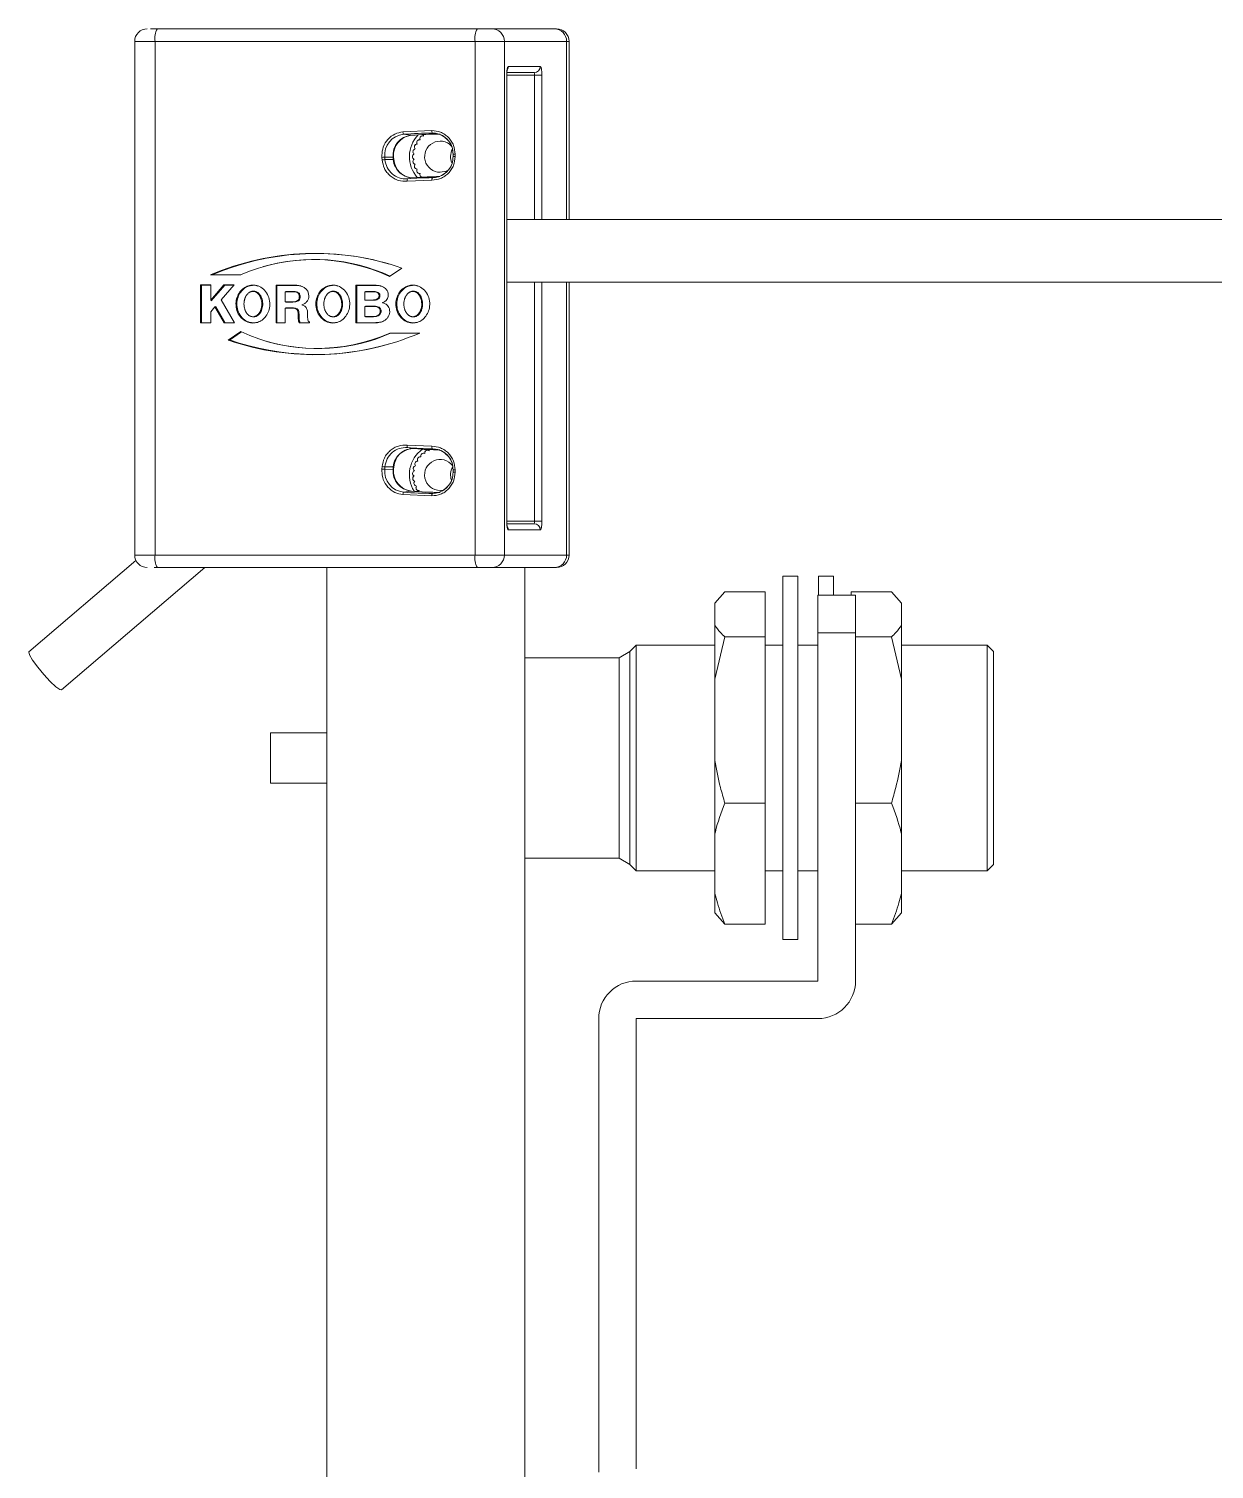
# Model space of a CAD drawing. Header units: millimetres. Extents: x 29 to 2500, y -68 to 1852.
# Drawn here: x 304.3 to 398.9, y 329.9 to 444.9 of the extents above; entities that cross this region are included whole.
import ezdxf

# ---------------------------------------------------------------- set-up
doc = ezdxf.new("R2010")
doc.units = ezdxf.units.MM
doc.header["$LTSCALE"] = 6

msp = doc.modelspace()

# ---------------------------------------------------------------- linework, layer by layer
at = {"color": 7, "linetype": 'Continuous', "lineweight": 18}
for p, q in [((312.727, 443.89), (312.727, 402.89)), ((314.353, 443.89), (312.727, 443.89)), ((314.353, 402.89), (314.353, 443.89)), ((314.353, 443.89), (339.892, 443.89)), ((340.08, 444.89), (314.54, 444.89)), ((342.231, 443.89), (339.892, 443.89)), ((339.892, 443.89), (339.892, 402.89)), ((346.214, 444.89), (341.249, 444.89)), ((342.231, 402.89), (342.231, 443.89)), ((342.231, 443.89), (347.196, 443.89)), ((347.196, 443.89), (347.196, 429.665)), ((347.196, 443.89), (347.4, 443.89)), ((347.4, 429.665), (347.4, 443.89)), ((345.098, 441.89), (342.55, 441.89)), ((342.419, 441.19), (342.419, 405.59)), ((342.428, 441.19), (342.419, 441.19)), ((342.428, 405.59), (342.428, 441.19)), ((342.428, 441.19), (344.644, 441.19)), ((342.434, 441.39), (344.607, 441.39)), ((344.644, 441.19), (345.229, 441.19)), ((344.644, 441.19), (344.644, 429.665)), ((345.229, 429.665), (345.229, 441.19)), ((336.454, 436.771), (334.136, 436.668)), ((334.189, 436.469), (334.778, 436.388)), ((334.815, 436.388), (334.778, 436.388)), ((335.499, 436.036), (335.497, 436.036)), ((335.788, 436.33), (335.786, 436.33)), ((336.491, 436.571), (336.92, 436.511)), ((332.449, 434.794), (332.456, 434.63)), ((332.456, 434.63), (332.473, 434.431)), ((333.349, 434.655), (332.688, 434.648)), ((332.705, 434.448), (332.688, 434.648)), ((333.349, 434.655), (333.366, 434.456)), ((333.387, 434.655), (333.349, 434.655)), ((333.404, 434.456), (333.387, 434.655)), ((335.036, 434.898), (335.034, 434.898)), ((335.116, 435.306), (335.114, 435.306)), ((335.272, 435.69), (335.27, 435.69)), ((335.272, 435.69), (335.27, 435.69)), ((338.14, 434.89), (338.14, 434.69)), ((338.14, 434.89), (338.302, 434.89)), ((338.302, 434.69), (338.14, 434.69)), ((338.302, 434.69), (338.302, 434.89)), ((332.705, 434.448), (333.366, 434.456)), ((333.404, 434.456), (333.366, 434.456)), ((335.036, 434.482), (335.034, 434.482)), ((335.116, 434.074), (335.114, 434.074)), ((335.27, 433.69), (335.272, 433.69)), ((335.272, 433.69), (335.27, 433.69)), ((334.475, 432.721), (336.454, 432.809)), ((335.069, 433.001), (334.494, 432.92)), ((335.499, 433.344), (335.497, 433.344)), ((336.491, 433.009), (336.92, 433.069)), ((498.252, 429.665), (342.428, 429.665)), ((323.015, 425.91), (322.963, 425.895)), ((333.068, 425.124), (334.062, 425.796)), ((318.793, 424.444), (317.987, 424.444)), ((317.987, 424.444), (317.987, 421.41)), ((317.987, 424.444), (318.059, 424.428)), ((318.059, 424.428), (318.059, 421.426)), ((318.793, 424.428), (318.059, 424.428)), ((318.784, 425.244), (318.917, 425.259)), ((318.784, 425.244), (321.174, 425.244)), ((319.853, 424.444), (318.793, 423.23)), ((318.793, 423.23), (318.793, 424.444)), ((319.916, 424.428), (318.833, 423.188)), ((318.917, 425.259), (321.21, 425.259)), ((319.62, 423.253), (320.66, 424.444)), ((320.66, 424.444), (319.853, 424.444)), ((319.853, 424.444), (319.916, 424.428)), ((320.647, 424.428), (319.916, 424.428)), ((325.5, 424.431), (324.007, 424.431)), ((324.007, 424.431), (324.007, 421.414)), ((324.007, 424.431), (324.078, 424.415)), ((325.556, 424.415), (324.078, 424.415)), ((324.078, 424.415), (324.078, 421.43)), ((325.5, 424.431), (325.556, 424.415)), ((331.857, 424.431), (330.377, 424.431)), ((330.377, 424.431), (330.377, 421.413)), ((330.377, 424.431), (330.448, 424.415)), ((331.913, 424.415), (330.448, 424.415)), ((330.448, 424.415), (330.448, 421.428)), ((331.857, 424.431), (331.913, 424.415)), ((342.428, 424.665), (498.252, 424.665)), ((344.644, 424.665), (344.644, 405.59)), ((345.229, 405.59), (345.229, 424.665)), ((347.196, 424.665), (347.196, 402.89)), ((347.4, 402.89), (347.4, 424.665)), ((318.793, 423.23), (318.833, 423.188)), ((320.687, 421.41), (319.62, 423.253)), ((322.065, 423.926), (322.013, 423.911)), ((324.791, 423.922), (324.75, 423.906)), ((324.75, 423.906), (324.75, 423.098)), ((325.354, 423.906), (324.75, 423.906)), ((324.75, 423.098), (325.292, 423.098)), ((324.75, 423.098), (324.791, 423.082)), ((325.41, 423.922), (324.791, 423.922)), ((324.791, 423.082), (325.348, 423.082)), ((325.292, 423.098), (325.348, 423.082)), ((325.41, 423.922), (325.354, 423.906)), ((325.728, 423.193), (325.793, 423.18)), ((325.775, 423.773), (325.842, 423.784)), ((325.87, 423.514), (325.942, 423.514)), ((328.441, 423.926), (328.39, 423.911)), ((331.103, 423.906), (331.144, 423.922)), ((331.68, 423.906), (331.103, 423.906)), ((331.103, 423.906), (331.103, 423.244)), ((331.103, 423.244), (331.703, 423.244)), ((331.144, 423.229), (331.103, 423.244)), ((331.736, 423.922), (331.144, 423.922)), ((331.144, 423.229), (331.76, 423.229)), ((331.736, 423.922), (331.68, 423.906)), ((331.703, 423.244), (331.76, 423.229)), ((332.073, 423.325), (332.137, 423.311)), ((332.083, 423.838), (332.146, 423.851)), ((332.23, 423.577), (332.301, 423.577)), ((334.826, 423.926), (334.774, 423.911)), ((318.793, 422.306), (319.135, 422.697)), ((318.793, 421.41), (318.793, 422.306)), ((319.135, 422.697), (319.193, 422.724)), ((319.135, 422.697), (319.88, 421.41)), ((319.945, 421.426), (319.193, 422.724)), ((322.013, 421.931), (322.065, 421.916)), ((324.75, 422.599), (324.791, 422.615)), ((324.75, 421.414), (324.75, 422.599)), ((324.75, 422.599), (325.193, 422.599)), ((325.249, 422.615), (324.791, 422.615)), ((325.193, 422.599), (325.249, 422.615)), ((325.69, 422.468), (325.758, 422.478)), ((325.775, 422.024), (325.847, 422.024)), ((326.072, 422.862), (326.068, 422.86)), ((328.39, 421.931), (328.441, 421.916)), ((331.144, 422.753), (331.103, 422.737)), ((331.103, 422.737), (331.103, 421.929)), ((331.784, 422.737), (331.103, 422.737)), ((331.103, 421.929), (331.741, 421.929)), ((331.103, 421.929), (331.144, 421.913)), ((331.84, 422.753), (331.144, 422.753)), ((331.741, 421.929), (331.797, 421.913)), ((331.84, 422.753), (331.784, 422.737)), ((332.151, 422.656), (332.215, 422.67)), ((332.17, 422.036), (332.235, 422.023)), ((332.323, 422.377), (332.394, 422.377)), ((332.518, 423.03), (332.518, 423.034)), ((334.774, 421.931), (334.826, 421.916)), ((317.987, 421.41), (318.059, 421.426)), ((317.987, 421.41), (318.793, 421.41)), ((318.793, 421.426), (318.059, 421.426)), ((319.945, 421.426), (319.88, 421.41)), ((319.88, 421.41), (320.687, 421.41)), ((319.945, 421.426), (320.678, 421.426)), ((322.22, 421.892), (322.065, 421.919)), ((324.007, 421.414), (324.078, 421.43)), ((324.007, 421.414), (324.75, 421.414)), ((324.75, 421.43), (324.078, 421.43)), ((325.794, 421.658), (325.866, 421.66)), ((325.851, 421.414), (326.693, 421.414)), ((326.693, 421.43), (325.918, 421.43)), ((326.693, 421.414), (326.693, 421.492)), ((328.596, 421.892), (328.442, 421.919)), ((330.377, 421.413), (330.448, 421.428)), ((330.377, 421.413), (331.629, 421.413)), ((331.685, 421.428), (330.448, 421.428)), ((331.144, 421.913), (331.797, 421.913)), ((331.685, 421.428), (331.629, 421.413)), ((321.196, 420.72), (320.202, 420.047)), ((320.202, 420.047), (320.293, 420.052)), ((321.246, 420.697), (320.293, 420.052)), ((323.24, 419.953), (323.292, 419.938)), ((335.48, 420.61), (333.09, 420.608)), ((333.149, 420.592), (333.09, 420.608)), ((335.443, 420.594), (333.149, 420.592)), ((336.454, 411.571), (334.475, 411.659)), ((334.494, 411.46), (335.069, 411.379)), ((335.571, 410.72), (335.569, 410.72)), ((335.874, 410.998), (335.873, 410.998)), ((336.225, 411.211), (336.224, 411.211)), ((336.92, 411.311), (336.491, 411.371)), ((332.456, 409.75), (332.449, 409.586)), ((332.473, 409.949), (332.456, 409.75)), ((332.688, 409.733), (332.705, 409.932)), ((332.688, 409.733), (333.349, 409.726)), ((333.366, 409.925), (332.705, 409.932)), ((333.349, 409.726), (333.366, 409.925)), ((333.387, 409.726), (333.349, 409.726)), ((333.404, 409.925), (333.366, 409.925)), ((333.387, 409.726), (333.404, 409.925)), ((335.05, 409.609), (335.048, 409.609)), ((335.15, 410.012), (335.149, 410.012)), ((335.326, 410.387), (335.324, 410.387)), ((338.14, 409.69), (338.14, 409.49)), ((338.14, 409.69), (338.302, 409.69)), ((338.14, 409.49), (338.302, 409.49)), ((338.302, 409.49), (338.302, 409.69)), ((335.028, 409.193), (335.027, 409.193)), ((335.087, 408.782), (335.085, 408.782)), ((335.223, 408.39), (335.221, 408.39)), ((334.136, 407.712), (336.454, 407.609)), ((334.189, 407.911), (334.778, 407.992)), ((334.815, 407.992), (334.778, 407.992)), ((335.432, 408.032), (335.43, 408.032)), ((336.491, 407.809), (336.92, 407.869)), ((337.11, 408.04), (337.374, 408.069)), ((342.419, 405.59), (342.428, 405.59)), ((344.644, 405.59), (342.428, 405.59)), ((344.607, 405.39), (342.434, 405.39)), ((342.55, 404.89), (345.098, 404.89)), ((344.644, 405.59), (345.229, 405.59)), ((312.824, 402.46), (304.292, 395.172)), ((312.727, 402.89), (314.353, 402.89)), ((339.892, 402.89), (314.353, 402.89)), ((339.892, 402.89), (342.231, 402.89)), ((347.196, 402.89), (342.231, 402.89)), ((347.4, 402.89), (347.196, 402.89)), ((306.89, 392.13), (318.315, 401.89)), ((314.289, 401.89), (314.54, 401.89)), ((340.08, 401.89), (314.54, 401.89)), ((328.058, 401.89), (328.058, 328.243)), ((346.214, 401.89), (341.249, 401.89)), ((343.858, 329.255), (343.858, 401.89)), ((346.399, 401.89), (346.214, 401.89)), ((365.661, 401.19), (364.461, 401.19)), ((364.461, 401.19), (364.461, 372.19)), ((365.661, 401.19), (365.661, 372.19)), ((368.491, 401.19), (367.291, 401.19)), ((367.291, 401.19), (367.291, 399.69)), ((368.491, 401.19), (368.491, 399.69)), ((359.033, 399.038), (359.825, 399.956)), ((359.033, 399.038), (359.033, 397.276)), ((363.033, 399.956), (359.825, 399.956)), ((363.033, 399.956), (363.033, 396.358)), ((367.258, 396.69), (367.258, 399.69)), ((367.258, 399.69), (370.258, 399.69)), ((369.92, 399.956), (373.127, 399.956)), ((369.92, 399.956), (369.92, 399.69)), ((370.258, 399.69), (370.258, 396.69)), ((373.92, 399.038), (373.127, 399.956)), ((373.92, 399.038), (373.92, 397.276)), ((359.033, 397.276), (359.033, 392.972)), ((367.258, 396.69), (367.258, 368.89)), ((370.258, 396.69), (367.258, 396.69)), ((370.258, 396.69), (370.258, 368.89)), ((373.92, 397.276), (373.92, 392.972)), ((352.758, 395.69), (352.258, 395.19)), ((359.033, 395.69), (352.758, 395.69)), ((352.758, 395.69), (352.758, 377.69)), ((359.033, 392.972), (359.825, 396.358)), ((363.033, 396.358), (359.825, 396.358)), ((363.033, 396.358), (363.033, 383.092)), ((364.461, 395.69), (363.033, 395.69)), ((367.258, 395.69), (365.661, 395.69)), ((370.258, 396.358), (373.127, 396.358)), ((373.92, 392.972), (373.127, 396.358)), ((380.758, 395.69), (373.92, 395.69)), ((381.258, 395.19), (380.758, 395.69)), ((380.758, 395.69), (380.758, 377.69)), ((351.392, 394.69), (343.858, 394.69)), ((352.258, 395.19), (351.392, 394.69)), ((351.392, 394.69), (351.392, 378.69)), ((352.258, 395.19), (352.258, 378.19)), ((381.258, 395.19), (381.258, 378.19)), ((359.033, 392.972), (359.033, 386.478)), ((373.92, 392.972), (373.92, 386.478)), ((328.058, 388.69), (323.58, 388.69)), ((323.58, 388.69), (323.58, 384.69)), ((359.033, 386.478), (359.033, 380.624)), ((373.92, 386.478), (373.92, 380.624)), ((323.58, 384.69), (328.058, 384.69)), ((363.033, 383.092), (359.825, 383.092)), ((363.033, 383.092), (363.033, 373.424)), ((370.258, 383.092), (373.127, 383.092)), ((359.033, 380.624), (359.033, 375.892)), ((373.92, 380.624), (373.92, 375.892)), ((343.858, 378.69), (351.392, 378.69)), ((351.392, 378.69), (352.258, 378.19)), ((352.258, 378.19), (352.758, 377.69)), ((352.758, 377.69), (359.033, 377.69)), ((363.033, 377.69), (364.461, 377.69)), ((365.661, 377.69), (367.258, 377.69)), ((373.92, 377.69), (380.758, 377.69)), ((380.758, 377.69), (381.258, 378.19)), ((359.033, 375.892), (359.033, 374.342)), ((373.92, 375.892), (373.92, 374.342)), ((359.033, 374.342), (359.825, 373.424)), ((373.92, 374.342), (373.127, 373.424)), ((363.033, 373.424), (359.825, 373.424)), ((370.258, 373.424), (373.127, 373.424)), ((364.461, 372.19), (365.661, 372.19)), ((367.258, 368.89), (352.758, 368.89)), ((349.758, 365.89), (349.758, 329.676)), ((352.758, 365.89), (367.258, 365.89)), ((352.758, 329.959), (352.758, 365.89))]:
    msp.add_line(p, q, dxfattribs=at)
at = {"color": 7, "linetype": 'Continuous', "lineweight": 18, "flags": 128}
for points in [[(335.797, 436.457), (335.783, 436.396), (335.786, 436.33)], [(335.799, 436.457), (335.785, 436.396), (335.788, 436.33)], [(337.11, 433.44), (337.58, 433.535), (337.785, 433.646)], [(336.249, 411.305), (336.236, 411.276), (336.224, 411.211)], [(336.251, 411.305), (336.238, 411.276), (336.225, 411.211)], [(335.43, 408.032), (335.411, 407.969), (335.409, 407.946)], [(335.432, 408.032), (335.413, 407.969), (335.411, 407.946)], [(304.292, 395.172), (304.278, 395.151), (304.336, 394.918), (304.584, 394.493), (304.986, 393.939), (305.48, 393.341), (305.99, 392.79), (306.44, 392.371), (306.761, 392.146), (306.89, 392.13)]]:
    msp.add_lwpolyline(points, dxfattribs=at)
at = {"color": 7, "linetype": 'Continuous', "lineweight": 18}
for centre, radius, start, end in [((313.727, 443.89), 1, 90, 180), ((315.828, 444.131), 1.495, 149.48992, 189.2883), ((341.367, 444.131), 1.495, 149.48992, 189.2883), ((341.24, 443.899), 0.991, 359.49284, 89.4837), ((346.205, 443.899), 0.991, 359.49284, 89.4837), ((346.4, 443.89), 1, 0, 90), ((342.043, 441.89), 0.507, 329.30754, 0.03296), ((344.602, 441.886), 0.496, 270.5163, 0.50716), ((344.349, 441.238), 0.299, 350.7117, 30.51008), ((334.353, 434.805), 1.673, 95.62679, 185.37957), ((334.934, 434.804), 1.592, 95.62679, 185.37957), ((334.972, 434.804), 1.592, 95.62679, 185.37957), ((334.467, 436.651), 0.332, 176.93988, 213.18707), ((336.491, 410.63), 25.941, 90.00014, 95.08986), ((337.183, 434.69), 2.531, 136.58193, 221.30764), ((337.072, 410.628), 25.863, 90.00014, 95.08986), ((337.11, 410.628), 25.863, 90.00014, 95.08986), ((335.457, 435.815), 0.224, 79.51657, 213.92578), ((335.459, 435.815), 0.225, 90.8036, 213.82123), ((335.703, 436.123), 0.223, 67.98663, 203.03684), ((335.707, 436.122), 0.225, 90.83017, 202.64031), ((337.11, 434.683), 1.243, 43.14002, 269.99732), ((336.765, 436.725), 0.314, 171.48456, 209.20077), ((336.479, 434.914), 1.657, 19.66621, 89.61195), ((332.988, 429.096), 5.559, 93.09328, 95.49253), ((335.124, 434.69), 0.226, 113.30924, 246.69076), ((335.126, 434.69), 0.226, 113.30924, 246.69076), ((335.162, 435.085), 0.226, 102.19032, 235.69815), ((335.164, 435.085), 0.226, 102.19032, 235.69815), ((335.274, 435.465), 0.225, 90.92551, 224.79366), ((335.276, 435.465), 0.225, 90.92551, 224.79366), ((339.208, 434.69), 1.269, 152.75407, 203.54469), ((333.005, 428.897), 5.559, 93.09328, 95.49253), ((334.361, 434.575), 1.661, 184.38029, 274.61022), ((334.942, 434.576), 1.58, 184.38029, 274.61022), ((334.981, 434.577), 1.582, 184.40856, 269.57107), ((335.162, 434.295), 0.226, 124.30185, 257.80968), ((335.164, 434.295), 0.226, 124.30185, 257.80968), ((335.274, 433.916), 0.225, 135.20634, 269.07449), ((335.276, 433.916), 0.225, 135.20634, 269.07449), ((335.457, 433.565), 0.224, 146.07422, 280.48343), ((335.459, 433.565), 0.225, 146.17877, 269.1964), ((336.483, 434.661), 1.653, 270.27704, 339.37184), ((334.766, 432.793), 0.299, 154.92702, 193.96302), ((336.491, 410.506), 22.503, 90.00014, 95.08986), ((337.072, 410.509), 22.582, 90.00014, 95.08986), ((335.706, 433.258), 0.226, 157.48958, 251.23398), ((335.708, 433.258), 0.226, 157.49018, 251.15181), ((336.765, 432.855), 0.314, 150.79923, 188.51544), ((327.133, 405.891), 21.077, 70.80723, 113.33535), ((327.189, 405.892), 21.06, 73.77489, 113.12849), ((326.99, 412.051), 14.418, 65.0635, 113.78712), ((327.046, 412.056), 14.429, 65.0931, 106.22308), ((327.119, 439.957), 21.077, 250.84374, 293.3718), ((327.174, 439.949), 21.053, 250.92392, 286.22873), ((327.266, 433.797), 14.418, 245.09997, 293.82362), ((327.323, 433.794), 14.43, 253.77952, 293.81301), ((334.766, 411.587), 0.299, 166.03698, 205.07298), ((334.361, 409.805), 1.661, 85.38978, 175.61971), ((334.942, 409.804), 1.58, 85.38978, 175.61971), ((334.981, 409.803), 1.582, 90.42893, 175.59144), ((336.491, 433.875), 22.503, 264.91014, 269.99986), ((337.177, 409.289), 2.526, 126.00828, 211.35893), ((337.072, 433.872), 22.582, 264.91014, 269.99986), ((335.516, 410.502), 0.224, 76.44317, 211.01786), ((335.519, 410.502), 0.225, 90.75713, 210.88765), ((335.778, 410.797), 0.223, 64.88727, 200.11361), ((335.782, 410.796), 0.225, 90.78152, 199.69964), ((337.108, 409.282), 1.242, 36.10299, 270.07275), ((336.091, 411.033), 0.221, 53.26557, 189.11967), ((336.095, 411.032), 0.224, 90.59102, 188.68988), ((336.765, 411.525), 0.314, 171.48456, 209.20077), ((336.479, 409.714), 1.657, 19.66621, 89.61195), ((332.988, 415.284), 5.559, 264.50747, 266.90672), ((333.005, 415.483), 5.559, 264.50747, 266.90672), ((334.353, 409.576), 1.673, 174.62043, 264.37321), ((334.934, 409.576), 1.592, 174.62043, 264.37321), ((334.972, 409.576), 1.592, 174.62043, 264.37321), ((335.127, 409.396), 0.226, 110.34889, 243.73956), ((335.129, 409.396), 0.226, 110.34889, 243.73956), ((335.185, 409.789), 0.226, 99.19202, 232.77492), ((335.187, 409.789), 0.226, 99.19202, 232.77492), ((335.316, 410.162), 0.225, 87.88758, 221.88566), ((335.318, 410.162), 0.225, 90.91807, 221.85715), ((339.208, 409.29), 1.269, 150.4028, 199.26564), ((335.144, 409), 0.226, 121.37225, 254.82194), ((335.146, 409), 0.226, 121.37225, 254.82194), ((335.237, 408.615), 0.226, 132.2957, 266.04699), ((335.239, 408.615), 0.226, 132.2957, 266.04699), ((335.401, 408.255), 0.225, 143.16783, 277.41879), ((335.404, 408.255), 0.225, 143.24527, 269.15214), ((336.483, 409.461), 1.653, 270.27704, 339.37184), ((334.467, 407.73), 0.332, 146.81293, 183.06012), ((336.491, 433.75), 25.941, 264.91014, 269.99986), ((337.072, 433.753), 25.863, 264.91014, 269.99986), ((337.11, 433.753), 25.863, 264.91014, 269.99986), ((336.765, 407.655), 0.314, 150.79923, 188.51544), ((342.043, 404.89), 0.507, 359.96772, 30.28586), ((344.349, 405.542), 0.299, 329.48992, 9.2883), ((344.602, 404.895), 0.496, 359.49284, 89.4837), ((313.727, 402.89), 1, 180, 270), ((315.828, 402.649), 1.495, 170.7117, 210.51008), ((341.367, 402.649), 1.495, 170.7117, 210.51008), ((341.24, 402.881), 0.991, 270.5163, 0.50716), ((346.205, 402.881), 0.991, 270.5163, 0.50716), ((346.4, 402.89), 1, 270, 0), ((352.758, 365.89), 3, 90, 180), ((367.258, 368.89), 3, 270, 0)]:
    msp.add_arc(centre, radius, start, end, dxfattribs=at)
for points, knots in [([(314.54, 444.89), (314.42, 444.89), (314.235, 444.89), (314.064, 444.89), (314.012, 444.89), (314.002, 444.89)], [0, 0, 0, 0, 0.6002193, 0.9263634, 1, 1, 1, 1]), ([(341.249, 444.89), (341.212, 444.89), (341.156, 444.89), (340.99, 444.89), (340.833, 444.89), (340.653, 444.89), (340.4, 444.89), (340.206, 444.89), (340.08, 444.89)], [0, 0, 0, 0, 0.239443, 0.3695502, 0.4999998, 0.6301073, 0.760557, 1, 1, 1, 1]), ([(346.396, 444.89), (346.397, 444.89), (346.457, 444.89), (346.334, 444.89), (346.214, 444.89)], [0, 0, 0, 0, 0.0215584, 1, 1, 1, 1]), ([(342.55, 441.89), (342.533, 441.881), (342.508, 441.866), (342.477, 441.779), (342.457, 441.689), (342.44, 441.577), (342.423, 441.414), (342.421, 441.278), (342.419, 441.19)], [0, 0, 0, 0, 0.239443, 0.3694769, 0.4999998, 0.6300339, 0.760557, 1, 1, 1, 1]), ([(342.428, 441.19), (342.429, 441.257), (342.43, 441.349), (342.44, 441.465), (342.449, 441.542), (342.459, 441.604), (342.467, 441.638), (342.468, 441.64), (342.468, 441.64)], [0, 0, 0, 0, 0.3164779, 0.4363052, 0.61533, 0.775385, 0.9155727, 1, 1, 1, 1]), ([(345.229, 441.19), (345.227, 441.278), (345.224, 441.414), (345.208, 441.577), (345.191, 441.688), (345.17, 441.779), (345.14, 441.866), (345.114, 441.881), (345.098, 441.89)], [0, 0, 0, 0, 0.239443, 0.3694769, 0.4999998, 0.6300339, 0.760557, 1, 1, 1, 1]), ([(334.136, 436.668), (333.918, 436.625), (333.467, 436.536), (332.904, 436.094), (332.52, 435.484), (332.472, 435.019), (332.449, 434.794)], [0, 0, 0, 0, 0.2412019, 0.5, 0.7587981, 1, 1, 1, 1]), ([(338.302, 434.89), (338.277, 435.127), (338.239, 435.492), (338.009, 435.93), (337.77, 436.23), (337.476, 436.473), (337.045, 436.707), (336.687, 436.746), (336.454, 436.771)], [0, 0, 0, 0, 0.2394429, 0.3696305, 0.4999999, 0.6301875, 0.7605571, 1, 1, 1, 1]), ([(336.908, 436.517), (337.081, 436.457), (337.378, 436.354), (337.594, 436.122), (337.684, 436.025)], [0, 0, 0, 0, 0.5801822, 1, 1, 1, 1]), ([(337.684, 436.025), (337.722, 435.992), (337.896, 435.838), (338.085, 435.441), (338.127, 435.074), (338.148, 434.89)], [0, 0, 0, 0, 0.1213264, 0.559595, 1, 1, 1, 1]), ([(336.454, 432.809), (336.687, 432.834), (337.045, 432.873), (337.476, 433.107), (337.77, 433.35), (338.009, 433.65), (338.239, 434.088), (338.277, 434.454), (338.302, 434.69)], [0, 0, 0, 0, 0.23944295, 0.36963045, 0.49999992, 0.6301875, 0.76055705, 1, 1, 1, 1]), ([(338.148, 434.69), (338.127, 434.506), (338.085, 434.138), (337.888, 433.732), (337.703, 433.57), (337.655, 433.528)], [0, 0, 0, 0, 0.426743, 0.8514159, 1, 1, 1, 1]), ([(332.473, 434.431), (332.518, 434.198), (332.587, 433.837), (332.854, 433.421), (333.118, 433.144), (333.431, 432.928), (333.88, 432.733), (334.241, 432.725), (334.475, 432.721)], [0, 0, 0, 0, 0.2394429, 0.3696305, 0.4999999, 0.6301875, 0.7605571, 1, 1, 1, 1]), ([(337.655, 433.528), (337.574, 433.441), (337.367, 433.22), (337.081, 433.123), (336.908, 433.063)], [0, 0, 0, 0, 0.393998, 1, 1, 1, 1]), ([(322.163, 424.434), (322.044, 424.424), (321.785, 424.401), (321.418, 424.21), (321.099, 423.894), (320.875, 423.463), (320.784, 422.946), (320.862, 422.399), (321.118, 421.908), (321.509, 421.56), (321.884, 421.425), (322.22, 421.399), (322.542, 421.447), (322.909, 421.631), (323.227, 421.948), (323.452, 422.379), (323.543, 422.896), (323.464, 423.443), (323.209, 423.934), (322.818, 424.281), (322.443, 424.421), (322.226, 424.431), (322.163, 424.434)], [0, 0, 0, 0, 0.0403175, 0.0871001, 0.1358266, 0.1886335, 0.2462467, 0.3074118, 0.3688194, 0.4266382, 0.4789437, 0.5, 0.5403175, 0.5871001, 0.6358266, 0.6886335, 0.7462467, 0.8074118, 0.8688194, 0.9266382, 0.9789437, 1, 1, 1, 1]), ([(322.22, 424.419), (322.1, 424.408), (321.843, 424.385), (321.48, 424.194), (321.166, 423.881), (320.945, 423.454), (320.856, 422.941), (320.935, 422.4), (321.189, 421.915), (321.577, 421.571), (321.947, 421.441), (322.275, 421.413), (322.446, 421.45), (322.559, 421.475)], [0, 0, 0, 0, 0.0756368, 0.1622962, 0.252662, 0.3506889, 0.457716, 0.5713723, 0.6854242, 0.7926884, 0.8895978, 0.9275419, 1, 1, 1, 1]), ([(322.552, 424.351), (322.502, 424.372), (322.396, 424.417), (322.28, 424.418), (322.22, 424.419)], [0, 0, 0, 0, 0.4751291, 1, 1, 1, 1]), ([(326.418, 424.105), (326.346, 424.169), (326.177, 424.319), (325.847, 424.416), (325.61, 424.426), (325.5, 424.431)], [0, 0, 0, 0, 0.2873174, 0.6678217, 1, 1, 1, 1]), ([(326.051, 424.332), (325.996, 424.353), (325.838, 424.414), (325.667, 424.415), (325.556, 424.415)], [0, 0, 0, 0, 0.3477168, 1, 1, 1, 1]), ([(328.54, 424.434), (328.42, 424.423), (328.162, 424.401), (327.795, 424.209), (327.476, 423.894), (327.252, 423.463), (327.161, 422.946), (327.239, 422.399), (327.494, 421.908), (327.885, 421.56), (328.261, 421.425), (328.597, 421.399), (328.919, 421.447), (329.286, 421.631), (329.604, 421.949), (329.828, 422.379), (329.919, 422.896), (329.841, 423.443), (329.586, 423.934), (329.195, 424.28), (328.82, 424.421), (328.602, 424.431), (328.54, 424.434)], [0, 0, 0, 0, 0.04031861, 0.08711646, 0.13585367, 0.18866305, 0.24626792, 0.3074156, 0.36880381, 0.42661219, 0.47892131, 0.5, 0.54031861, 0.58711646, 0.63585367, 0.68866305, 0.74626792, 0.8074156, 0.86880381, 0.92661219, 0.97892131, 1, 1, 1, 1]), ([(328.596, 424.418), (328.477, 424.408), (328.22, 424.385), (327.856, 424.194), (327.542, 423.881), (327.321, 423.453), (327.233, 422.941), (327.312, 422.399), (327.566, 421.915), (327.954, 421.571), (328.323, 421.441), (328.651, 421.413), (328.823, 421.45), (328.936, 421.475)], [0, 0, 0, 0, 0.0756373, 0.1623231, 0.2527069, 0.350736, 0.4577448, 0.5713658, 0.685379, 0.7926214, 0.8895357, 0.9275212, 1, 1, 1, 1]), ([(328.929, 424.35), (328.879, 424.372), (328.772, 424.417), (328.657, 424.418), (328.596, 424.418)], [0, 0, 0, 0, 0.47470914, 1, 1, 1, 1]), ([(332.736, 424.161), (332.683, 424.204), (332.573, 424.291), (332.278, 424.408), (332.031, 424.422), (331.857, 424.431)], [0, 0, 0, 0, 0.2141315, 0.4463078, 1, 1, 1, 1]), ([(332.412, 424.336), (332.327, 424.363), (332.165, 424.414), (331.995, 424.415), (331.913, 424.415)], [0, 0, 0, 0, 0.5224014, 1, 1, 1, 1]), ([(334.925, 424.434), (334.805, 424.424), (334.546, 424.401), (334.179, 424.21), (333.861, 423.894), (333.637, 423.463), (333.546, 422.946), (333.624, 422.399), (333.879, 421.908), (334.27, 421.56), (334.645, 421.425), (334.982, 421.399), (335.303, 421.447), (335.67, 421.631), (335.989, 421.948), (336.213, 422.379), (336.304, 422.896), (336.226, 423.443), (335.97, 423.934), (335.579, 424.28), (335.204, 424.421), (334.987, 424.431), (334.925, 424.434)], [0, 0, 0, 0, 0.0403201, 0.0871028, 0.1358295, 0.1886366, 0.2462501, 0.3074153, 0.3688227, 0.4266413, 0.4789465, 0.5, 0.5403201, 0.5871028, 0.6358295, 0.6886366, 0.7462501, 0.8074153, 0.8688227, 0.9266413, 0.9789465, 1, 1, 1, 1]), ([(334.981, 424.419), (334.861, 424.408), (334.604, 424.385), (334.241, 424.194), (333.927, 423.881), (333.706, 423.454), (333.617, 422.941), (333.696, 422.4), (333.951, 421.915), (334.339, 421.571), (334.708, 421.441), (335.036, 421.413), (335.208, 421.45), (335.32, 421.475)], [0, 0, 0, 0, 0.0756418, 0.1623012, 0.2526674, 0.3506948, 0.4577223, 0.5713789, 0.6854306, 0.7926944, 0.8896032, 0.927542, 1, 1, 1, 1]), ([(335.314, 424.351), (335.263, 424.372), (335.157, 424.417), (335.041, 424.418), (334.981, 424.419)], [0, 0, 0, 0, 0.4752031, 1, 1, 1, 1]), ([(322.163, 421.908), (322.149, 421.908), (322.105, 421.909), (322.047, 421.92), (321.978, 421.941), (321.912, 421.971), (321.838, 422.018), (321.782, 422.064), (321.731, 422.116), (321.683, 422.171), (321.641, 422.231), (321.611, 422.281), (321.583, 422.333), (321.559, 422.386), (321.537, 422.44), (321.522, 422.482), (321.495, 422.565), (321.445, 422.791), (321.446, 423.045), (321.489, 423.246), (321.504, 423.301), (321.515, 423.34), (321.528, 423.378), (321.545, 423.424), (321.564, 423.469), (321.585, 423.512), (321.616, 423.569), (321.65, 423.624), (321.698, 423.689), (321.751, 423.75), (321.812, 423.804), (321.877, 423.85), (321.933, 423.882), (322.005, 423.91), (322.062, 423.925), (322.119, 423.933), (322.178, 423.936), (322.252, 423.929), (322.339, 423.906), (322.42, 423.869), (322.483, 423.828), (322.541, 423.782), (322.594, 423.73), (322.652, 423.661), (322.694, 423.598), (322.724, 423.547), (322.744, 423.507), (322.763, 423.466), (322.781, 423.425), (322.797, 423.383), (322.826, 423.297), (322.881, 423.071), (322.882, 422.809), (322.839, 422.599), (322.819, 422.524), (322.801, 422.469), (322.78, 422.415), (322.761, 422.371), (322.74, 422.328), (322.718, 422.285), (322.678, 422.219), (322.633, 422.157), (322.581, 422.1), (322.526, 422.047), (322.466, 422.002), (322.4, 421.965), (322.338, 421.937), (322.259, 421.913), (322.196, 421.91), (322.163, 421.908)], [0, 0, 0, 0, 0.0082171, 0.0243031, 0.0323243, 0.0484006, 0.0644698, 0.0805305, 0.0885485, 0.1046005, 0.1206487, 0.1286654, 0.1366819, 0.1527241, 0.1607403, 0.1687564, 0.1767724, 0.2089061, 0.2947675, 0.3125144, 0.3213836, 0.3258176, 0.3346869, 0.3435564, 0.3524259, 0.3612956, 0.3701655, 0.387922, 0.3967928, 0.4145574, 0.4323295, 0.4412028, 0.4589924, 0.4678678, 0.4837186, 0.4918401, 0.5000218, 0.5165035, 0.5329794, 0.5494478, 0.5659082, 0.5741216, 0.5905692, 0.6070112, 0.6234492, 0.6316604, 0.6398714, 0.6480823, 0.6562931, 0.6645038, 0.6727144, 0.7056335, 0.7913858, 0.8125116, 0.8230675, 0.8336236, 0.8441798, 0.8547363, 0.8600134, 0.8705704, 0.8811279, 0.9022762, 0.9128358, 0.9233963, 0.9441664, 0.9545284, 0.9648916, 0.982164, 1, 1, 1, 1]), ([(322.067, 423.921), (322.081, 423.927), (322.129, 423.949), (322.244, 423.954), (322.4, 423.929), (322.585, 423.826), (322.77, 423.626), (322.921, 423.288), (322.969, 422.853), (322.885, 422.439), (322.713, 422.141), (322.526, 421.974), (322.357, 421.901), (322.256, 421.894), (322.22, 421.892)], [0, 0, 0, 0, 0.0163914, 0.0541605, 0.1162712, 0.1786133, 0.2689256, 0.3922424, 0.5493971, 0.70746, 0.8144482, 0.895703, 0.9622309, 1, 1, 1, 1]), ([(325.728, 423.193), (325.673, 423.167), (325.578, 423.12), (325.427, 423.102), (325.337, 423.099), (325.292, 423.098)], [0, 0, 0, 0, 0.4021051, 0.6989315, 1, 1, 1, 1]), ([(325.348, 423.082), (325.407, 423.084), (325.512, 423.087), (325.666, 423.113), (325.75, 423.158), (325.793, 423.18)], [0, 0, 0, 0, 0.38535546, 0.68586521, 1, 1, 1, 1]), ([(325.354, 423.906), (325.407, 423.904), (325.525, 423.9), (325.676, 423.857), (325.751, 423.794), (325.775, 423.773)], [0, 0, 0, 0, 0.3540099, 0.7905717, 1, 1, 1, 1]), ([(325.842, 423.784), (325.805, 423.814), (325.714, 423.885), (325.558, 423.917), (325.451, 423.921), (325.41, 423.922)], [0, 0, 0, 0, 0.3052267, 0.7317411, 1, 1, 1, 1]), ([(325.87, 423.514), (325.867, 423.462), (325.862, 423.383), (325.816, 423.278), (325.769, 423.224), (325.735, 423.199), (325.728, 423.193)], [0, 0, 0, 0, 0.4197025, 0.6476643, 0.9278359, 1, 1, 1, 1]), ([(325.775, 423.773), (325.792, 423.752), (325.834, 423.702), (325.865, 423.61), (325.869, 423.543), (325.87, 423.514)], [0, 0, 0, 0, 0.2874356, 0.6876503, 1, 1, 1, 1]), ([(325.793, 423.18), (325.821, 423.204), (325.876, 423.251), (325.932, 423.369), (325.938, 423.46), (325.942, 423.514)], [0, 0, 0, 0, 0.28861, 0.5770982, 1, 1, 1, 1]), ([(325.942, 423.514), (325.941, 423.541), (325.937, 423.611), (325.906, 423.707), (325.86, 423.762), (325.842, 423.784)], [0, 0, 0, 0, 0.2744588, 0.7117459, 1, 1, 1, 1]), ([(326.068, 422.86), (326.114, 422.876), (326.24, 422.917), (326.383, 423.015), (326.459, 423.107), (326.48, 423.133)], [0, 0, 0, 0, 0.2889427, 0.800729, 1, 1, 1, 1]), ([(326.627, 423.579), (326.619, 423.664), (326.603, 423.834), (326.504, 424.006), (326.434, 424.087), (326.418, 424.105)], [0, 0, 0, 0, 0.4408623, 0.8749338, 1, 1, 1, 1]), ([(326.48, 423.133), (326.523, 423.201), (326.61, 423.336), (326.621, 423.497), (326.627, 423.579)], [0, 0, 0, 0, 0.4972742, 1, 1, 1, 1]), ([(328.54, 421.908), (328.525, 421.908), (328.482, 421.909), (328.424, 421.92), (328.355, 421.941), (328.288, 421.971), (328.215, 422.018), (328.159, 422.064), (328.107, 422.116), (328.06, 422.171), (328.018, 422.231), (327.988, 422.281), (327.96, 422.333), (327.935, 422.386), (327.914, 422.44), (327.899, 422.481), (327.872, 422.565), (327.821, 422.791), (327.823, 423.045), (327.866, 423.246), (327.88, 423.301), (327.892, 423.34), (327.905, 423.378), (327.922, 423.424), (327.941, 423.468), (327.962, 423.512), (327.992, 423.569), (328.027, 423.624), (328.075, 423.689), (328.128, 423.75), (328.188, 423.803), (328.254, 423.85), (328.31, 423.882), (328.381, 423.91), (328.439, 423.925), (328.496, 423.933), (328.555, 423.936), (328.629, 423.929), (328.715, 423.906), (328.797, 423.869), (328.859, 423.828), (328.917, 423.781), (328.971, 423.729), (329.028, 423.66), (329.07, 423.598), (329.1, 423.546), (329.121, 423.507), (329.14, 423.466), (329.158, 423.425), (329.174, 423.383), (329.203, 423.297), (329.257, 423.071), (329.259, 422.809), (329.216, 422.599), (329.195, 422.524), (329.177, 422.469), (329.157, 422.415), (329.138, 422.371), (329.117, 422.327), (329.094, 422.285), (329.055, 422.219), (329.009, 422.157), (328.958, 422.1), (328.903, 422.047), (328.842, 422.001), (328.777, 421.965), (328.714, 421.937), (328.635, 421.913), (328.572, 421.91), (328.54, 421.908)], [0, 0, 0, 0, 0.0082171, 0.0243031, 0.0323243, 0.0484006, 0.0644698, 0.0805305, 0.0885485, 0.1046005, 0.1206487, 0.1286654, 0.1366819, 0.1527241, 0.1607403, 0.1687564, 0.1767724, 0.2089061, 0.2947675, 0.3125144, 0.3213836, 0.3258176, 0.3346869, 0.3435564, 0.3524259, 0.3612956, 0.3701655, 0.387922, 0.3967928, 0.4145574, 0.4323295, 0.4412028, 0.4589924, 0.4678678, 0.4837186, 0.4918401, 0.5000218, 0.5165035, 0.5329794, 0.5494478, 0.5659082, 0.5741216, 0.5905692, 0.6070112, 0.6234492, 0.6316604, 0.6398714, 0.6480823, 0.6562931, 0.6645038, 0.6727144, 0.7056335, 0.7913858, 0.8125116, 0.8230675, 0.8336236, 0.8441798, 0.8547363, 0.8600134, 0.8705704, 0.8811279, 0.9022762, 0.9128358, 0.9233963, 0.9441664, 0.9545284, 0.9648916, 0.982164, 1, 1, 1, 1]), ([(328.444, 423.921), (328.458, 423.927), (328.506, 423.949), (328.621, 423.954), (328.777, 423.929), (328.962, 423.826), (329.147, 423.625), (329.298, 423.288), (329.346, 422.853), (329.261, 422.439), (329.09, 422.141), (328.903, 421.974), (328.733, 421.901), (328.633, 421.894), (328.596, 421.892)], [0, 0, 0, 0, 0.0163914, 0.0541605, 0.1162712, 0.1786133, 0.2689256, 0.3922424, 0.5493971, 0.70746, 0.8144482, 0.895703, 0.9622309, 1, 1, 1, 1]), ([(331.68, 423.906), (331.76, 423.906), (331.898, 423.905), (332.028, 423.858), (332.083, 423.838)], [0, 0, 0, 0, 0.5807263, 1, 1, 1, 1]), ([(332.073, 423.325), (332.047, 423.311), (331.983, 423.279), (331.858, 423.25), (331.76, 423.246), (331.703, 423.244)], [0, 0, 0, 0, 0.232801, 0.5547236, 1, 1, 1, 1]), ([(332.146, 423.851), (332.094, 423.871), (332.002, 423.906), (331.862, 423.92), (331.778, 423.921), (331.736, 423.922)], [0, 0, 0, 0, 0.3966509, 0.6969654, 1, 1, 1, 1]), ([(331.76, 423.229), (331.823, 423.231), (331.919, 423.235), (332.046, 423.266), (332.107, 423.296), (332.137, 423.311)], [0, 0, 0, 0, 0.4857564, 0.7395158, 1, 1, 1, 1]), ([(332.23, 423.577), (332.227, 423.546), (332.222, 423.484), (332.173, 423.397), (332.116, 423.349), (332.08, 423.328), (332.073, 423.325)], [0, 0, 0, 0, 0.29567258, 0.59297253, 0.93007405, 1, 1, 1, 1]), ([(332.083, 423.838), (332.109, 423.821), (332.161, 423.788), (332.213, 423.705), (332.229, 423.631), (332.23, 423.587), (332.23, 423.577)], [0, 0, 0, 0, 0.2922941, 0.5865165, 0.9061716, 1, 1, 1, 1]), ([(332.137, 423.311), (332.172, 423.334), (332.233, 423.375), (332.287, 423.466), (332.301, 423.533), (332.301, 423.571), (332.301, 423.577)], [0, 0, 0, 0, 0.3827114, 0.6609968, 0.9392377, 1, 1, 1, 1]), ([(332.301, 423.577), (332.298, 423.619), (332.293, 423.69), (332.243, 423.78), (332.19, 423.827), (332.155, 423.847), (332.146, 423.851)], [0, 0, 0, 0, 0.3688643, 0.6379072, 0.9069533, 1, 1, 1, 1]), ([(332.518, 423.034), (332.566, 423.056), (332.64, 423.091), (332.732, 423.15), (332.773, 423.188), (332.793, 423.207)], [0, 0, 0, 0, 0.4928055, 0.7446149, 1, 1, 1, 1]), ([(332.96, 423.661), (332.953, 423.738), (332.939, 423.891), (332.84, 424.058), (332.762, 424.136), (332.736, 424.161)], [0, 0, 0, 0, 0.4072418, 0.8070886, 1, 1, 1, 1]), ([(332.793, 423.207), (332.832, 423.254), (332.908, 423.35), (332.954, 423.513), (332.958, 423.618), (332.96, 423.661)], [0, 0, 0, 0, 0.3682322, 0.7381935, 1, 1, 1, 1]), ([(334.925, 421.908), (334.91, 421.908), (334.881, 421.909), (334.837, 421.915), (334.795, 421.924), (334.753, 421.937), (334.713, 421.953), (334.674, 421.972), (334.636, 421.994), (334.6, 422.019), (334.566, 422.046), (334.533, 422.075), (334.492, 422.116), (334.444, 422.171), (334.403, 422.231), (334.373, 422.281), (334.345, 422.333), (334.32, 422.386), (334.298, 422.44), (334.283, 422.482), (334.266, 422.537), (334.247, 422.609), (334.221, 422.743), (334.207, 422.93), (334.224, 423.12), (334.25, 423.246), (334.265, 423.301), (334.277, 423.34), (334.29, 423.378), (334.307, 423.424), (334.326, 423.469), (334.347, 423.512), (334.377, 423.569), (334.411, 423.624), (334.45, 423.676), (334.481, 423.713), (334.514, 423.749), (334.549, 423.782), (334.586, 423.813), (334.625, 423.841), (334.667, 423.866), (334.71, 423.888), (334.753, 423.905), (334.795, 423.918), (334.837, 423.927), (334.881, 423.933), (334.925, 423.935), (334.969, 423.933), (335.013, 423.927), (335.057, 423.917), (335.099, 423.904), (335.141, 423.887), (335.181, 423.867), (335.219, 423.844), (335.256, 423.819), (335.29, 423.791), (335.324, 423.761), (335.365, 423.718), (335.413, 423.661), (335.455, 423.598), (335.485, 423.547), (335.506, 423.507), (335.525, 423.466), (335.542, 423.425), (335.558, 423.383), (335.578, 423.326), (335.598, 423.253), (335.626, 423.118), (335.643, 422.931), (335.628, 422.734), (335.6, 422.599), (335.58, 422.524), (335.562, 422.469), (335.542, 422.415), (335.522, 422.371), (335.502, 422.328), (335.479, 422.285), (335.449, 422.236), (335.417, 422.188), (335.381, 422.143), (335.342, 422.1), (335.301, 422.06), (335.257, 422.024), (335.211, 421.992), (335.162, 421.965), (335.113, 421.943), (335.066, 421.927), (335.02, 421.916), (334.973, 421.909), (334.941, 421.908), (334.925, 421.908)], [0, 0, 0, 0, 0.0082101, 0.016225, 0.0242962, 0.0323105, 0.0403243, 0.0483845, 0.0563975, 0.0644495, 0.0724613, 0.0805039, 0.088515, 0.1045532, 0.1205877, 0.1285975, 0.1366072, 0.1526356, 0.1606449, 0.1686541, 0.1766632, 0.1926886, 0.2087874, 0.2512183, 0.2948806, 0.3126122, 0.3214738, 0.325904, 0.3347658, 0.3436276, 0.3524895, 0.3613516, 0.3702139, 0.3879552, 0.3968184, 0.4056819, 0.4145753, 0.4234397, 0.4323418, 0.4412075, 0.450074, 0.4589959, 0.4678638, 0.4757637, 0.4837136, 0.4918281, 0.5000027, 0.5082128, 0.516486, 0.5246954, 0.5329619, 0.5411704, 0.5494284, 0.557636, 0.5658848, 0.5740912, 0.5822971, 0.5905317, 0.6069596, 0.6233834, 0.6315876, 0.6397916, 0.6479955, 0.6561992, 0.6644028, 0.6726064, 0.6890213, 0.7055172, 0.7478943, 0.7915001, 0.8126078, 0.8231546, 0.8337016, 0.8442488, 0.8547963, 0.8600688, 0.8706168, 0.8811652, 0.8917143, 0.9023064, 0.9128569, 0.9234083, 0.9337585, 0.9441785, 0.9545316, 0.9648859, 0.973491, 0.9821595, 0.9910404, 1, 1, 1, 1]), ([(334.827, 423.924), (334.842, 423.93), (334.874, 423.941), (334.926, 423.948), (334.992, 423.952), (335.071, 423.945), (335.158, 423.922), (335.242, 423.884), (335.329, 423.828), (335.418, 423.749), (335.511, 423.633), (335.593, 423.488), (335.662, 423.302), (335.704, 423.089), (335.713, 422.857), (335.683, 422.623), (335.623, 422.423), (335.542, 422.258), (335.459, 422.139), (335.366, 422.044), (335.277, 421.977), (335.183, 421.93), (335.104, 421.905), (335.036, 421.894), (334.999, 421.893), (334.981, 421.892)], [0, 0, 0, 0, 0.0164527, 0.0352004, 0.0541492, 0.0847666, 0.1162758, 0.147082, 0.1785828, 0.223105, 0.2689008, 0.3297008, 0.3922187, 0.4696914, 0.5494026, 0.6272961, 0.707554, 0.7604196, 0.8145152, 0.8546435, 0.8957636, 0.9285849, 0.9623035, 0.9810512, 1, 1, 1, 1]), ([(325.193, 422.599), (325.276, 422.597), (325.404, 422.594), (325.559, 422.556), (325.645, 422.515), (325.679, 422.48), (325.69, 422.468)], [0, 0, 0, 0, 0.47354437, 0.72483201, 0.90813608, 1, 1, 1, 1]), ([(325.758, 422.478), (325.735, 422.499), (325.676, 422.554), (325.499, 422.607), (325.349, 422.612), (325.249, 422.615)], [0, 0, 0, 0, 0.1689399, 0.4395175, 1, 1, 1, 1]), ([(325.69, 422.468), (325.704, 422.446), (325.756, 422.361), (325.771, 422.204), (325.774, 422.078), (325.775, 422.024)], [0, 0, 0, 0, 0.1744511, 0.6446491, 1, 1, 1, 1]), ([(325.847, 422.024), (325.846, 422.085), (325.844, 422.192), (325.824, 422.333), (325.795, 422.427), (325.766, 422.467), (325.758, 422.478)], [0, 0, 0, 0, 0.3833063, 0.6820812, 0.9103661, 1, 1, 1, 1]), ([(325.775, 422.024), (325.776, 421.963), (325.777, 421.871), (325.784, 421.749), (325.791, 421.688), (325.794, 421.658)], [0, 0, 0, 0, 0.4991273, 0.7493669, 1, 1, 1, 1]), ([(325.866, 421.66), (325.862, 421.689), (325.854, 421.765), (325.848, 421.887), (325.847, 421.978), (325.847, 422.024)], [0, 0, 0, 0, 0.2466802, 0.6229919, 1, 1, 1, 1]), ([(326.404, 422.649), (326.371, 422.685), (326.308, 422.752), (326.188, 422.815), (326.108, 422.845), (326.068, 422.86)], [0, 0, 0, 0, 0.3609128, 0.6773911, 1, 1, 1, 1]), ([(326.527, 422.09), (326.526, 422.15), (326.523, 422.275), (326.498, 422.47), (326.436, 422.588), (326.404, 422.649)], [0, 0, 0, 0, 0.310648, 0.6459078, 1, 1, 1, 1]), ([(326.546, 421.646), (326.542, 421.682), (326.53, 421.774), (326.528, 421.922), (326.528, 422.034), (326.527, 422.09)], [0, 0, 0, 0, 0.244772, 0.6221794, 1, 1, 1, 1]), ([(332.17, 422.036), (332.112, 422.005), (331.978, 421.933), (331.827, 421.93), (331.741, 421.929)], [0, 0, 0, 0, 0.4371418, 1, 1, 1, 1]), ([(331.784, 422.737), (331.853, 422.735), (331.98, 422.731), (332.097, 422.68), (332.151, 422.656)], [0, 0, 0, 0, 0.5408034, 1, 1, 1, 1]), ([(331.797, 421.913), (331.857, 421.915), (331.954, 421.918), (332.105, 421.948), (332.187, 421.995), (332.235, 422.023)], [0, 0, 0, 0, 0.3878921, 0.6388371, 1, 1, 1, 1]), ([(332.215, 422.67), (332.159, 422.694), (332.04, 422.747), (331.91, 422.751), (331.84, 422.753)], [0, 0, 0, 0, 0.46420548, 1, 1, 1, 1]), ([(332.151, 422.656), (332.19, 422.63), (332.255, 422.585), (332.31, 422.485), (332.322, 422.417), (332.323, 422.381), (332.323, 422.377)], [0, 0, 0, 0, 0.4088382, 0.6867566, 0.964485, 1, 1, 1, 1]), ([(332.323, 422.377), (332.321, 422.341), (332.318, 422.272), (332.289, 422.177), (332.241, 422.095), (332.194, 422.056), (332.17, 422.036)], [0, 0, 0, 0, 0.277279, 0.5267304, 0.7622028, 1, 1, 1, 1]), ([(332.394, 422.377), (332.391, 422.413), (332.385, 422.485), (332.327, 422.587), (332.262, 422.642), (332.221, 422.667), (332.215, 422.67)], [0, 0, 0, 0, 0.29731575, 0.59588027, 0.94286774, 1, 1, 1, 1]), ([(332.235, 422.023), (332.266, 422.05), (332.328, 422.105), (332.385, 422.231), (332.391, 422.325), (332.394, 422.377)], [0, 0, 0, 0, 0.306509, 0.6131009, 1, 1, 1, 1]), ([(332.964, 422.733), (332.926, 422.78), (332.829, 422.897), (332.663, 422.983), (332.547, 423.02), (332.518, 423.03)], [0, 0, 0, 0, 0.3299461, 0.8273707, 1, 1, 1, 1]), ([(332.765, 421.682), (332.8, 421.713), (332.863, 421.767), (332.939, 421.862), (332.975, 421.927), (332.993, 421.959)], [0, 0, 0, 0, 0.3860406, 0.6899773, 1, 1, 1, 1]), ([(333.083, 422.306), (333.079, 422.386), (333.072, 422.538), (332.999, 422.671), (332.964, 422.733)], [0, 0, 0, 0, 0.5285502, 1, 1, 1, 1]), ([(332.993, 421.959), (333.011, 421.998), (333.046, 422.071), (333.077, 422.189), (333.081, 422.267), (333.083, 422.306)], [0, 0, 0, 0, 0.3572931, 0.6741174, 1, 1, 1, 1]), ([(325.794, 421.658), (325.797, 421.636), (325.802, 421.593), (325.819, 421.511), (325.838, 421.453), (325.851, 421.414)], [0, 0, 0, 0, 0.258559, 0.5171287, 1, 1, 1, 1]), ([(325.851, 421.414), (325.861, 421.417), (325.883, 421.422), (325.905, 421.427), (325.918, 421.43)], [0, 0, 0, 0, 0.4307307, 1, 1, 1, 1]), ([(325.918, 421.43), (325.911, 421.451), (325.897, 421.492), (325.879, 421.568), (325.871, 421.624), (325.866, 421.66)], [0, 0, 0, 0, 0.2745493, 0.5490911, 1, 1, 1, 1]), ([(326.693, 421.492), (326.67, 421.5), (326.626, 421.517), (326.578, 421.565), (326.556, 421.611), (326.548, 421.638), (326.546, 421.646)], [0, 0, 0, 0, 0.3359956, 0.6167487, 0.8970601, 1, 1, 1, 1]), ([(331.629, 421.413), (331.757, 421.415), (331.949, 421.418), (332.205, 421.443), (332.331, 421.471), (332.394, 421.486)], [0, 0, 0, 0, 0.49693875, 0.74757219, 1, 1, 1, 1]), ([(331.685, 421.428), (331.812, 421.43), (332.003, 421.434), (332.258, 421.458), (332.383, 421.487), (332.446, 421.501)], [0, 0, 0, 0, 0.49695476, 0.74758397, 1, 1, 1, 1]), ([(332.394, 421.486), (332.444, 421.502), (332.536, 421.533), (332.659, 421.602), (332.729, 421.655), (332.765, 421.682)], [0, 0, 0, 0, 0.37507705, 0.68520379, 1, 1, 1, 1]), ([(334.981, 421.892), (334.951, 421.893), (334.899, 421.895), (334.848, 421.911), (334.826, 421.917)], [0, 0, 0, 0, 0.5656187, 1, 1, 1, 1]), ([(334.475, 411.659), (334.241, 411.655), (333.881, 411.648), (333.431, 411.453), (333.118, 411.237), (332.854, 410.96), (332.587, 410.543), (332.518, 410.183), (332.473, 409.949)], [0, 0, 0, 0, 0.2394429, 0.3696305, 0.4999999, 0.6301875, 0.7605571, 1, 1, 1, 1]), ([(338.302, 409.69), (338.277, 409.927), (338.239, 410.292), (338.009, 410.73), (337.77, 411.03), (337.476, 411.273), (337.045, 411.507), (336.687, 411.546), (336.454, 411.571)], [0, 0, 0, 0, 0.2394429, 0.3696305, 0.4999999, 0.6301875, 0.7605571, 1, 1, 1, 1]), ([(336.908, 411.317), (337.081, 411.257), (337.378, 411.154), (337.594, 410.922), (337.684, 410.825)], [0, 0, 0, 0, 0.5801822, 1, 1, 1, 1]), ([(337.684, 410.825), (337.722, 410.792), (337.896, 410.638), (338.085, 410.241), (338.127, 409.874), (338.148, 409.69)], [0, 0, 0, 0, 0.1213264, 0.559595, 1, 1, 1, 1]), ([(332.449, 409.586), (332.472, 409.362), (332.52, 408.896), (332.904, 408.287), (333.467, 407.844), (333.918, 407.755), (334.136, 407.712)], [0, 0, 0, 0, 0.2412019, 0.5, 0.7587981, 1, 1, 1, 1]), ([(336.454, 407.609), (336.687, 407.634), (337.045, 407.673), (337.476, 407.907), (337.77, 408.15), (338.009, 408.45), (338.239, 408.888), (338.277, 409.254), (338.302, 409.49)], [0, 0, 0, 0, 0.2394429, 0.3696305, 0.4999999, 0.6301875, 0.7605571, 1, 1, 1, 1]), ([(338.148, 409.49), (338.127, 409.306), (338.085, 408.938), (337.888, 408.532), (337.703, 408.37), (337.655, 408.328)], [0, 0, 0, 0, 0.426743, 0.8514159, 1, 1, 1, 1]), ([(337.655, 408.328), (337.574, 408.241), (337.367, 408.02), (337.081, 407.923), (336.908, 407.863)], [0, 0, 0, 0, 0.393998, 1, 1, 1, 1]), ([(342.419, 405.59), (342.421, 405.502), (342.423, 405.366), (342.44, 405.203), (342.457, 405.092), (342.477, 405.001), (342.508, 404.914), (342.533, 404.9), (342.55, 404.89)], [0, 0, 0, 0, 0.239443, 0.3694769, 0.4999998, 0.6300339, 0.760557, 1, 1, 1, 1]), ([(342.468, 405.139), (342.469, 405.139), (342.47, 405.135), (342.462, 405.159), (342.452, 405.213), (342.441, 405.298), (342.431, 405.42), (342.429, 405.523), (342.428, 405.59)], [0, 0, 0, 0, 0.0138595, 0.1578538, 0.3428431, 0.5097575, 0.6832253, 1, 1, 1, 1]), ([(345.098, 404.89), (345.114, 404.9), (345.14, 404.914), (345.17, 405.001), (345.191, 405.092), (345.208, 405.203), (345.224, 405.366), (345.227, 405.502), (345.229, 405.59)], [0, 0, 0, 0, 0.239443, 0.3694769, 0.4999998, 0.6300339, 0.760557, 1, 1, 1, 1]), ([(340.08, 401.89), (340.206, 401.89), (340.4, 401.89), (340.653, 401.89), (340.833, 401.89), (340.99, 401.89), (341.156, 401.89), (341.212, 401.89), (341.249, 401.89)], [0, 0, 0, 0, 0.23944295, 0.36989271, 0.50000015, 0.63044976, 0.76055705, 1, 1, 1, 1]), ([(359.825, 396.358), (359.705, 396.471), (359.382, 396.774), (359.167, 397.083), (359.033, 397.276)], [0, 0, 0, 0, 0.3735948, 1, 1, 1, 1]), ([(373.127, 396.358), (373.247, 396.471), (373.57, 396.774), (373.785, 397.083), (373.92, 397.276)], [0, 0, 0, 0, 0.3735948, 1, 1, 1, 1]), ([(359.825, 383.092), (359.705, 383.508), (359.382, 384.624), (359.167, 385.764), (359.033, 386.478)], [0, 0, 0, 0, 0.3735948, 1, 1, 1, 1]), ([(373.127, 383.092), (373.247, 383.508), (373.57, 384.624), (373.785, 385.764), (373.92, 386.478)], [0, 0, 0, 0, 0.37359478, 1, 1, 1, 1]), ([(359.033, 380.624), (359.045, 380.679), (359.234, 381.512), (359.54, 382.329), (359.825, 383.092)], [0, 0, 0, 0, 0.0658492, 1, 1, 1, 1]), ([(373.92, 380.624), (373.907, 380.679), (373.718, 381.512), (373.412, 382.329), (373.127, 383.092)], [0, 0, 0, 0, 0.0658492, 1, 1, 1, 1]), ([(359.825, 373.424), (359.609, 373.986), (359.296, 374.801), (359.095, 375.633), (359.033, 375.892)], [0, 0, 0, 0, 0.6894079, 1, 1, 1, 1]), ([(373.127, 373.424), (373.343, 373.986), (373.657, 374.801), (373.857, 375.633), (373.92, 375.892)], [0, 0, 0, 0, 0.6894079, 1, 1, 1, 1])]:
    msp.add_open_spline(points, degree=3, knots=knots, dxfattribs=at)

doc.saveas('drawing.dxf')
